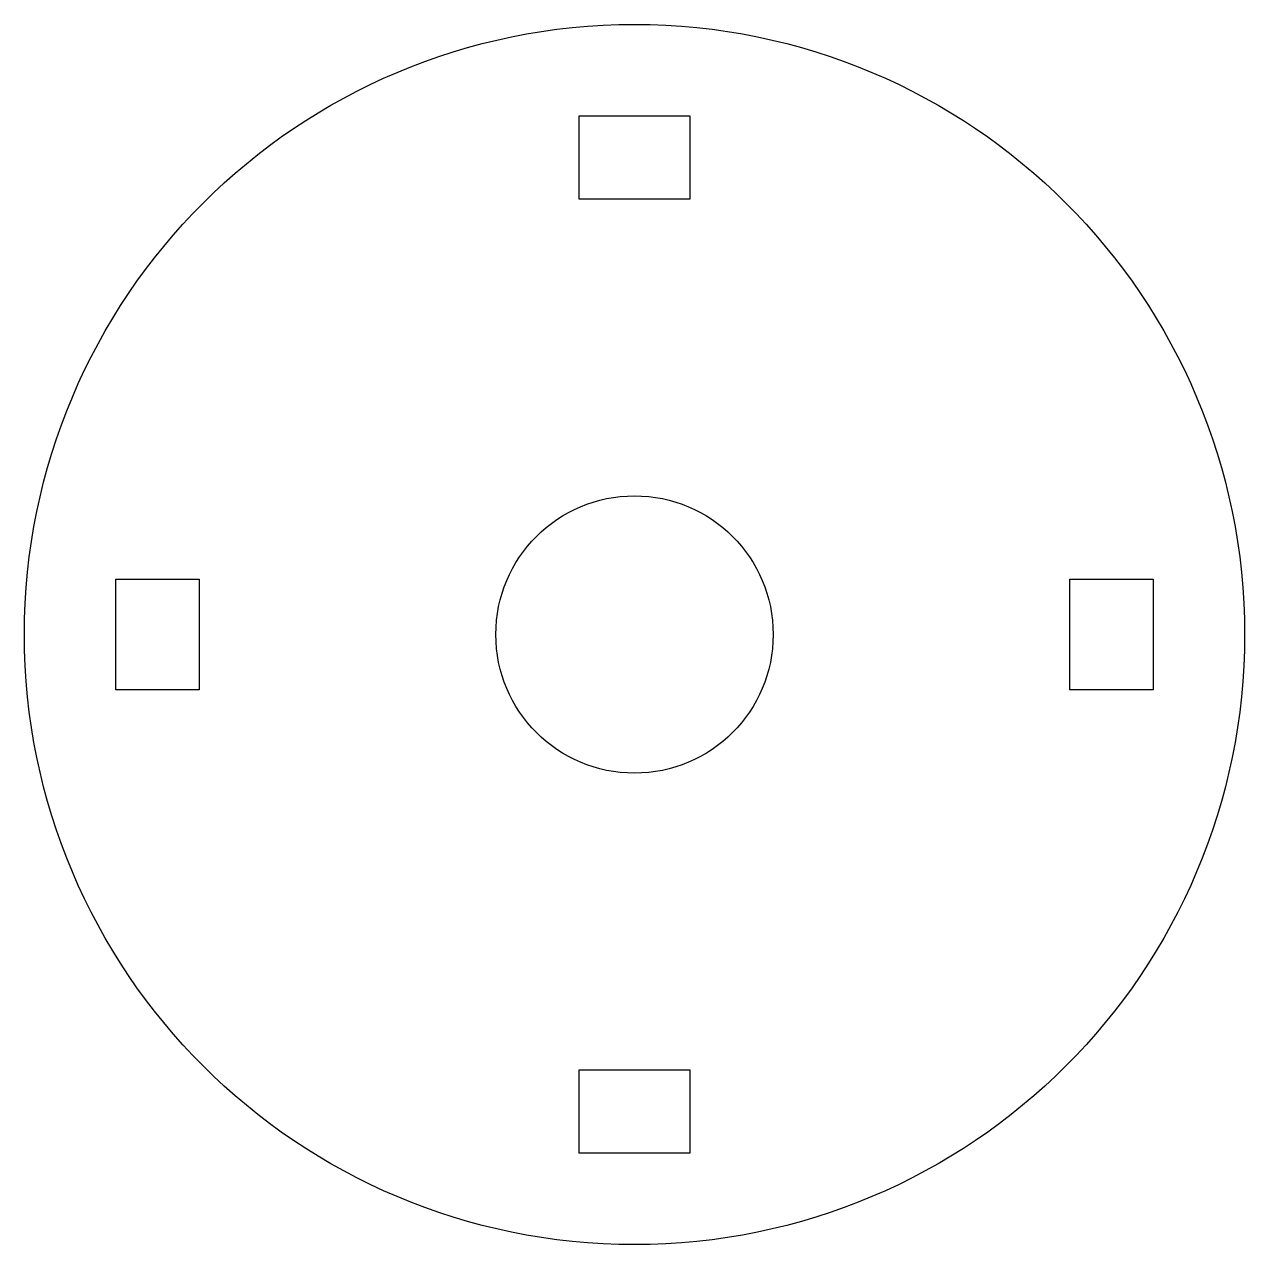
# Model space of a CAD drawing. Header units: millimetres. Extents: x 1258.3 to 1346.3, y 1472.5 to 1560.5.
import ezdxf

# ---------------------------------------------------------------- set-up
doc = ezdxf.new("R2010")
doc.units = ezdxf.units.MM

msp = doc.modelspace()

# ---------------------------------------------------------------- linework, layer by layer
for p, q in [((1298.258, 1553.851, -2270.452), (1306.258, 1553.851, -2270.452)), ((1298.258, 1547.851, -2270.452), (1298.258, 1553.851, -2270.452)), ((1306.258, 1553.851, -2270.452), (1306.258, 1547.851, -2270.452)), ((1306.258, 1547.851, -2270.452), (1298.258, 1547.851, -2270.452)), ((1264.858, 1512.451, -2270.452), (1264.858, 1520.451, -2270.452)), ((1264.858, 1520.451, -2270.452), (1270.858, 1520.451, -2270.452)), ((1270.858, 1520.451, -2270.452), (1270.858, 1512.451, -2270.452)), ((1333.658, 1512.451, -2270.452), (1333.658, 1520.451, -2270.452)), ((1333.658, 1520.451, -2270.452), (1339.658, 1520.451, -2270.452)), ((1339.658, 1520.451, -2270.452), (1339.658, 1512.451, -2270.452)), ((1270.858, 1512.451, -2270.452), (1264.858, 1512.451, -2270.452)), ((1339.658, 1512.451, -2270.452), (1333.658, 1512.451, -2270.452)), ((1298.258, 1479.051, -2270.452), (1298.258, 1485.051, -2270.452)), ((1298.258, 1485.051, -2270.452), (1306.258, 1485.051, -2270.452)), ((1306.258, 1485.051, -2270.452), (1306.258, 1479.051, -2270.452)), ((1306.258, 1479.051, -2270.452), (1298.258, 1479.051, -2270.452))]:
    msp.add_line(p, q)
for radius in [44, 10]:
    msp.add_circle((1302.258, 1516.451, -2270.452), radius)

doc.saveas('drawing.dxf')
